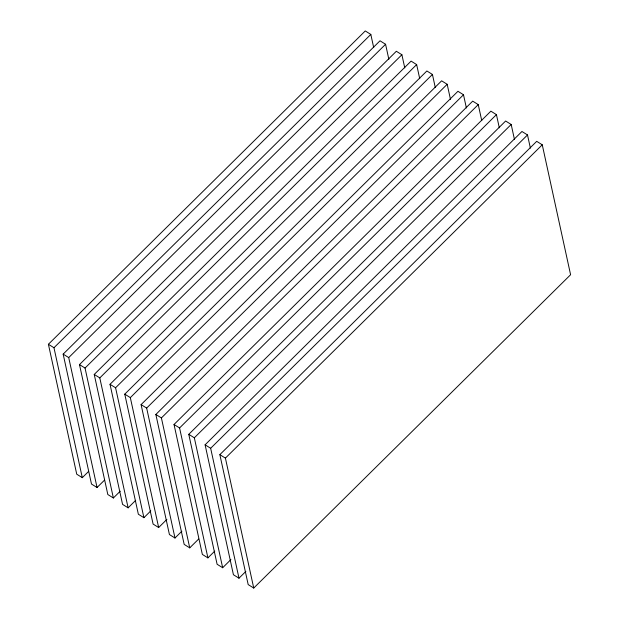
<?xml version="1.0" encoding="UTF-8"?>
<svg xmlns="http://www.w3.org/2000/svg" width="619" height="619" viewBox="0 0 619 619"><rect width="100%" height="100%" fill="white"/><g stroke="black" fill="none" stroke-linecap="round" stroke-linejoin="round"><path stroke-width="0.93" d="M88.486 471.546L82.296 477.667L76.741 474.2L48.406 344.272L365.264 30.95L370.82 34.416L373.698 47.601M82.296 477.667L53.969 347.739L370.82 34.416M104.611 480.035L97.051 487.509L91.488 484.043L63.161 354.122L380.012 40.8L385.575 44.266L388.856 59.331M97.051 487.509L68.717 357.589L385.575 44.266M120.248 491.192L113.37 497.986L107.814 494.519L79.487 364.591L396.338 51.269L401.893 54.735L404.772 67.92M113.37 497.986L85.043 368.057L401.893 54.735M135.685 500.353L128.125 507.835L122.562 504.369L94.235 374.441L411.086 61.119L416.649 64.585L419.728 78.706M128.125 507.835L99.798 377.907L416.649 64.585M150.781 510.892L143.91 517.693L138.347 514.227L110.02 384.298L426.87 70.976L432.433 74.442L435.304 87.627M143.91 517.693L115.583 387.765L432.433 74.442M166.906 519.38L158.657 527.535L153.102 524.069L124.767 394.148L441.626 80.826L447.181 84.292L450.47 99.357M158.657 527.535L130.33 397.615L447.181 84.292M181.854 531.218L174.984 538.012L169.42 534.545L141.093 404.617L457.944 91.295L463.507 94.761L466.378 107.946M174.984 538.012L146.657 408.083L463.507 94.761M198.668 539.025L189.731 547.861L184.176 544.395L155.849 414.467L472.699 101.145L478.255 104.611L481.744 120.62M189.731 547.861L161.404 417.933L478.255 104.611M214.785 551.088L207.914 557.881L202.351 554.415L174.024 424.487L490.875 111.165L496.438 114.631L499.309 127.816M207.914 557.881L179.58 427.953L496.438 114.631M230.91 559.576L222.662 567.731L217.107 564.265L188.772 434.337L505.63 121.015L511.186 124.481L514.474 139.546M222.662 567.731L194.335 437.803L511.186 124.481M245.859 571.407L238.988 578.2L233.425 574.734L205.098 444.813L521.949 131.491L527.512 134.957L530.382 148.134M238.988 578.2L210.661 448.28L527.512 134.957M219.853 454.656L536.704 141.333L542.259 144.8L570.594 274.728L253.736 588.05L248.18 584.584L219.853 454.656L225.409 458.122L253.736 588.05M225.409 458.122L542.259 144.8M48.406 344.272L53.969 347.739M63.161 354.122L68.717 357.589M79.487 364.591L85.043 368.057M94.235 374.441L99.798 377.907M110.02 384.298L115.583 387.765M174.024 424.487L179.58 427.953M124.767 394.148L130.33 397.615M141.093 404.617L146.657 408.083M188.772 434.337L194.335 437.803M205.098 444.813L210.661 448.28M155.849 414.467L161.404 417.933"/></g></svg>
